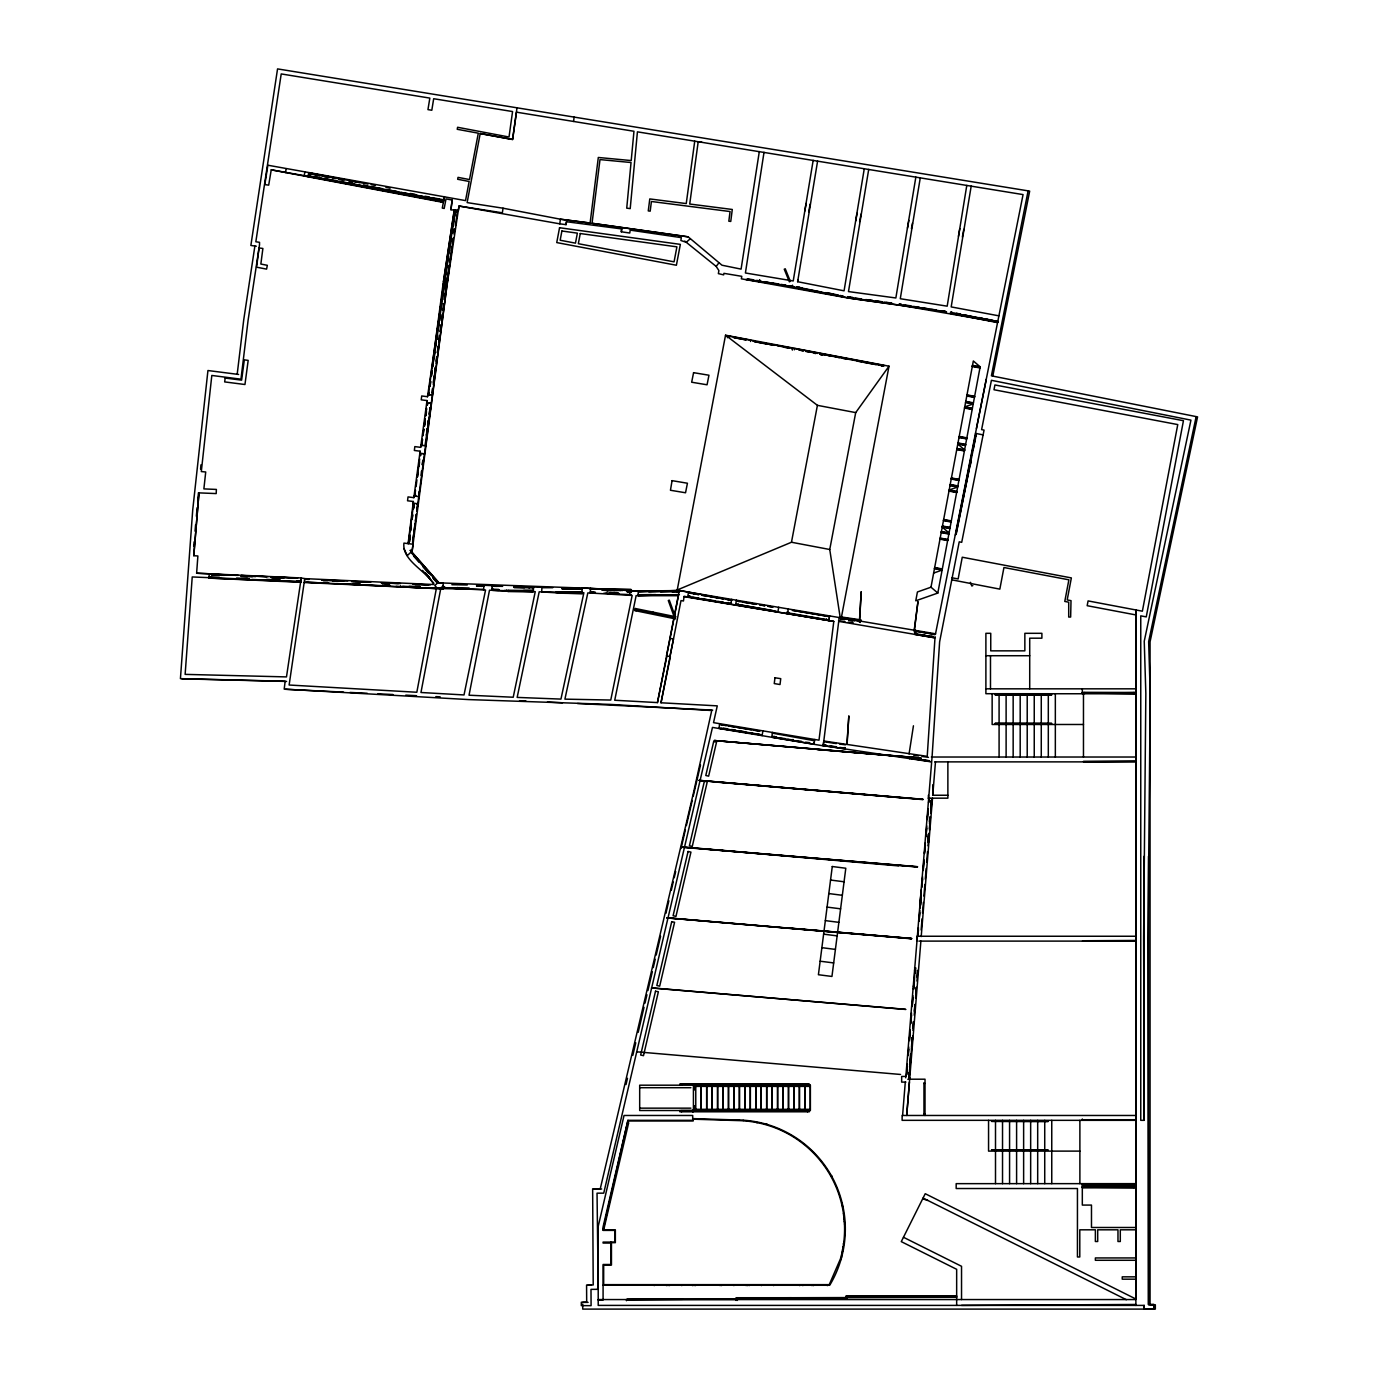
<?xml version="1.0" encoding="UTF-8"?>
<svg xmlns="http://www.w3.org/2000/svg" width="1378" height="1378" viewBox="0 0 1378 1378"><rect width="100%" height="100%" fill="white"/><g stroke="black" fill="none" stroke-linecap="round" stroke-linejoin="round"><path stroke-width="1.5" d="M694.908 1110.513L694.908 1105.656L694.099 1110.513M694.908 1085.192L694.908 1090.067L694.099 1085.192M750.321 1110.513L750.321 1085.192L750.287 1110.806M810.316 1110.513L810.316 1085.192L639.685 1085.192L639.685 1110.513L810.316 1110.513L810.316 1085.192M1082.488 1187.647L1082.488 1186.406L1135.713 1186.32L1135.713 1183.736L1135.713 1187.647L1082.488 1187.13M1082.488 693.702L1082.488 692.462M1135.713 692.462L1135.713 693.702L1082.488 692.962M1148.511 856.255L1148.511 1304.587L1153.903 1304.535L1153.903 1308.928L1144.171 1308.807L1144.171 1305.397L598.207 1305.397L598.224 1226.299L624.045 1115.474L692.703 1115.474L692.703 1120.331L627.92 1120.331L603.082 1226.851L603.082 1230.399L614.777 1230.399L614.777 1242.095L603.082 1242.095L603.082 1243.059L610.885 1243.059M1135.885 614.933L1087.173 605.7L1088.086 600.911L1142.379 611.195L1177.759 424.579L994.003 389.75L994.916 384.962L1183.444 420.703L1146.255 616.896L1140.76 615.845L1140.76 1120.331L1144.222 1120.331L1143.619 938.16L1145.841 693.496L1144.24 641.235L1190.936 420.135L991.419 380.311L981.601 429.609L984.064 430.108L961.706 542.329L959.226 541.83L939.624 641.821L932.062 757.022L905.742 1077.837M1153.903 1308.928L1153.903 1304.535L1148.511 1304.587L1147.995 938.16L1150.217 693.461L1148.649 641.631L1196.138 416.707M443.303 585.874L443.251 588.63L483.747 589.353M443.44 588.544L443.492 585.96M459.081 588.819L459.098 587.579M481.266 586.494L481.284 585.478M482.817 585.753L476.581 585.495M483.609 586.597L483.626 585.357M483.799 586.597L483.816 585.271L477.305 585.237M492.342 588.923L492.325 590.163L498.767 590.284M508.069 591.438L508.103 590.197M532.563 591.868L532.58 590.542L523.537 590.473M533.148 590.387L508.654 590.456M533.183 588.234L533.2 586.994L513.873 586.649M533.475 588.234L533.51 586.907L514.838 586.563M557.797 591.834L557.763 593.074L582.257 593.505L582.291 591.662M581.826 592.764L557.78 592.557M606.441 590.49L606.286 589.061L631.124 589.508L630.9 592.178M607.267 589.439L630.125 590.507M608.835 589.371L608.783 590.37L616.483 590.507M628.557 590.714L628.575 589.75L628.575 590.714L630.935 590.852M542.949 587.717L552.75 587.7M579.621 589.371L579.673 588.354M581.154 588.664L562.052 588.027M581.947 588.234L581.912 589.474L582.136 588.182M458.805 588.63L443.027 587.7L443.216 583.015L438.927 582.842L410.282 550.373L412.211 550.614L447.368 282.662L443.509 282.146L443.251 284.075L447.109 284.591L458.977 206.028L559.795 223.839L566.082 224.648L566.461 221.72L621.719 228.92L621.306 231.797L629.763 233.02L630.177 230.126L681.3 237.636L680.887 240.513L686.261 242.287L690.361 238.67L721.986 265.213L741.088 269.123L759.312 151.546M483.609 589.939L440.943 587.596L420.962 692.497L464.024 694.943L485.556 590.025L483.609 589.939L483.816 585.271L492.222 585.633L492.015 590.301L507.81 591.231M533.303 591.575L535.25 591.662L513.219 697.234L469.037 695.218L489.5 590.197L533.303 591.575L533.51 586.907L541.916 587.269L541.709 591.937L557.504 592.867M581.929 592.661L583.876 592.747L560.949 699.094L517.163 697.406L539.194 591.834L581.929 592.661L582.136 587.993L638.272 591.041L638.083 595.709L636.136 595.623L614.726 700.248L657.461 702.591L666.918 655.98M590.335 593.022L587.82 592.919L564.911 699.146L610.764 700.041L632.158 595.451L590.335 593.022L590.542 588.354L438.927 582.842L410.282 550.373M629.677 595.348L629.867 590.68L629.694 591.679M209.301 576.71L209.249 578.037L300.662 581.843M209.697 577.554L247.833 579.294M300.8 582.222L300.852 580.896L296.563 580.775M301.145 578.226L300.955 582.326L209.077 578.123M304.762 582.119L442.786 588.94L442.39 586.339M304.865 579.966L304.745 578.622L301.231 577.968L196.623 573.231L197.881 555.971L193.781 555.696L198.983 492.876L216.191 493.582L216.38 489.431L203.875 488.897L205.718 471.982L201.309 471.569L211.816 375.453L240.961 379.174L248.092 320.316L259.512 244.819L259.512 242.321L255.843 241.77L281.215 73.93L429.833 98.096L427.955 109.62L431.814 110.257L433.674 98.716L512.564 111.549L509.016 137.025L457.599 127.276L457.22 129.291L478.304 133.184L469.502 179.553L458.03 177.366L457.668 179.278L469.14 181.465L465.523 200.602L267.866 165.222L264.834 184.583L268.693 185.152L271.242 169.821L443.733 200.447M332.563 580.861L347.79 580.81M333.907 581.154L333.958 580.155M399.155 586.804L442.493 588.63M400.498 586.959L400.567 585.96M441.115 588.802L441.322 587.528L442.855 587.596L441.184 587.803M442.493 588.785L434.259 587.734M442.958 589.026L443.079 586.27M590.456 589.681L590.542 588.354L590.628 589.663M594.452 592.661L590.507 591.851M591.541 588.733L593.022 588.716M628.868 591.679L630.349 591.317M628.919 590.835L627.455 590.904M443.027 587.7L443.148 585.547M444.371 587.769L443.768 586.683M457.479 588.544L457.53 587.493M492.015 590.301L492.153 588.165M493.358 590.387L493.427 589.336M506.467 591.162L506.536 590.111M556.161 592.798L556.23 591.748M607.784 593.729L618.36 593.849M607.767 591.059L607.853 589.715L620.703 590.49M631.021 594.59L607.612 593.797M631.158 592.437L631.227 591.196M631.313 592.454L631.4 591.11L627.111 590.869M859.372 622.098L861.216 591.627L859.545 622.115M846.902 744.309L848.848 715.871L847.091 744.309M831.451 1175.486L831.847 1176.812M842.182 1203.58L842.32 1202.96M842.492 1206.594L842.664 1206.008M842.681 1208.11L842.836 1207.524M843.405 1213.829L843.525 1213.605M843.56 1215.396L843.698 1215.138M843.887 1218.496L844.059 1218.186M844.903 1227.798L845.214 1228.194M902.59 1115.474L905.294 1082.109M914.923 968.923L914.079 987.526M921.21 889.947L919.849 908.498M907.361 1064.126L906.603 1074.806L907.413 1066.279M908.739 1047.022L908.171 1055.582L908.791 1049.192M910.135 1029.934L909.377 1040.631L910.186 1032.088M911.513 1012.847L910.755 1023.544L911.564 1015M912.15 1006.457L912.908 995.76M914.32 977.553L913.528 989.37L914.337 980.826M914.923 972.265L915.147 967.993M917.748 936.127L918.437 927.652M918.954 921.279L919.815 910.686M920.211 905.174L921.004 891.325M922.588 876.787L921.727 887.38L922.64 878.923M923.105 870.431L923.966 859.838M925.344 842.888L924.483 853.482L925.396 845.024M925.878 836.532L926.739 825.939M928.117 808.972L927.256 819.565L928.169 811.108M928.979 798.379L928.634 802.616L929.203 798.396M912.253 1006.457L912.942 997.913M915.095 973.092L915.371 968.011M917.851 936.127L918.489 929.788M919.074 921.296L919.867 912.822M920.383 905.157L921.21 895.304M923.208 870.431L924.018 861.973M925.982 836.532L926.791 828.075M914.182 987.44L913.287 986.062M915.25 973.092L915.595 968.975M920.625 905.174L921.279 897.302M908.774 1076.907L909.101 1072.79M910.1 1060.44L910.514 1054.136M911.616 1041.906L911.943 1037.789M928.049 838.616L928.393 834.345M929.444 821.564L929.788 817.292L929.513 823.717M930.839 804.511L931.183 800.256L930.873 807.129M908.808 1079.284L909.428 1072.566M910.117 1064.092L910.875 1054.084M911.495 1047.073L912.098 1037.806M912.942 1028.212L913.476 1021.615L912.994 1030.365M914.32 1011.194L914.871 1004.528M915.698 994.158L916.249 987.423M917.093 977.14L917.645 970.336L916.99 981.033M928.014 842.13L928.531 833.879M909.032 1079.301L909.635 1072.584M910.152 1066.245L911.065 1054.101M911.53 1049.209L912.408 1038.289M914.217 1015.224L914.975 1004.528M915.612 998.137L916.37 987.44M921.141 929.995L922.054 918.764M922.519 913.046L923.398 902.452M923.915 896.096L924.862 884.435M925.293 879.147L926.154 868.553M926.671 862.197L927.532 851.587M928.014 845.816L928.893 833.414M929.409 828.66L930.236 816.844M930.805 811.487L931.528 800.256M912.598 1037.841L908.757 1078.974M912.891 1037.152L912.994 1035.894M929.082 833.432L928.686 842.182M929.495 830.142L930.426 816.861M930.873 813.347L931.786 800.291M920.883 941.105L906.707 1115.474L909.411 1082.109M921.21 936.575L932.51 798.172M947.875 795.244L932.751 795.244L935.473 761.879M193.781 555.696L198.983 492.876M636.705 1051.81L900.557 1074.461M651.467 987.974L905.398 1009.299M651.742 987.871L905.863 1009.471M666.814 917.903L911.616 938.573L667.262 917.8M667.004 917.92L911.581 938.797M682.454 846.97L917.472 866.814M699.094 780.499L922.967 799.274M701.419 848.71L898.628 865.918M714.596 740.554L920.883 757.969L817.051 749.511M716.801 782.136L905.191 798.103M789.473 928.083L911.616 938.435M841.321 1257.614L841.614 1257.098M841.545 1256.099L841.837 1255.582M842.509 1251.035L842.389 1251.93M917.472 866.676L682.61 847.332M193.695 546.17L194.074 541.881M195.039 531.185L195.607 524.76M196.365 516.216L197.14 507.655M197.709 501.23L198.466 492.669M200.568 469.14L200.947 464.851M916.732 941.105L917.162 936.248L918.471 936.179M408.112 543.621L413.348 501.506L407.543 500.782L408.026 496.907L413.831 497.647L420.135 451.209L414.347 450.468L414.83 446.61L420.634 447.333L420.945 445.197L425.578 445.817L416.759 511.376M503.022 208.199L560.381 219.205L590.111 223.047L598.31 157.471L631.21 160.571L633.966 131.272L516.44 112.169L512.599 139.488L480.216 133.545L467.125 202.6L503.022 208.199L502.367 212.815L458.977 206.028L458.409 210.662L450.933 209.732L452.156 200.051L446.007 198.88L444.198 208.457L442.286 208.095L444.457 196.606M412.211 550.614L413.004 544.224L403.926 543.104C401.859 560.76 426.181 570.526 433.846 584.53L304.745 578.622L289.122 685.021L416.828 692.256L436.568 587.424L434.811 585.581L438.342 582.222M690.361 238.67L688.07 236.827L592.04 223.288L599.998 159.59L631.038 162.518L626.732 208.164L630.211 208.612L637.428 131.84L1023.062 194.591L935.386 634.535M833.793 621.426L818.997 740.193L713.528 722.658L717.266 705.863L661.009 702.78L680.99 600.601L683.471 600.98L684.091 596.295L833.793 621.426L684.039 596.64M598.224 1289.326L597.036 1193.176L603.736 1193.159L712.478 727.412L823.2 745.825L839.219 617.396M413.348 501.506L413.124 503.159L417.775 503.745L416.828 510.222M413.831 497.647L414.037 495.994L418.671 496.597M450.933 209.732L452.156 200.051M559.795 223.839L560.381 219.205L590.111 223.047M573.558 121.453L574.126 117.113M823.183 745.825L823.803 741.002L927.222 756.35L935.059 636.653M237.188 374.282L243.717 319.92L254.878 246.059M914.286 629.729L917.972 601.531L914.2 631.779M915.336 630.383L914.803 634.431L933.905 637.652M914.958 634.362L915.13 633.139L916.473 633.277M915.474 630.504L915.164 631.71M915.664 634.069L933.061 637.153M916.094 634.138L917.025 633.553L915.853 633.329M931.752 637.032L931.89 636.05M934.112 634.896L934.284 633.673M408.353 543.621L413.71 503.211M415.519 490.31L414.778 495.908L416.104 496.08M416.104 486.623L416.914 479.871M417.327 476.771L419.687 458.96M422.46 439.272L421.651 445.37L422.977 445.473M422.943 435.603L423.804 429.092M424.2 426.112L425.182 418.74M426.577 408.232L425.613 415.45L426.543 409.059M409.128 541.657L409.886 534.836M410.42 530.702L411.247 524.518M412.625 514.183L412.074 519.454L412.728 515.32M413.589 508L414.141 503.866M415.14 495.253L415.312 493.841M417.568 476.822L418.154 472.568M419.05 466.436L419.567 461.94M420.411 455.55L420.583 454.12M421.754 445.215L422.495 439.703M423.029 435.603L423.873 429.299M424.286 426.147L425.182 419.412M427.283 404.839L427.49 403.392M409.404 541.812L410.041 535.611M410.661 530.875L411.367 525.5M413.658 508.671L414.21 504.606M415.364 495.391L415.346 493.806M420.634 455.584L420.686 454.034M422.236 444.784L422.219 443.13M424.562 426.112L425.113 421.875M425.923 415.76L426.491 411.557M427.524 404.874L427.576 403.306M429.213 392.368L428.868 393.798M430.057 385.978L430.539 381.206M431.469 375.367L431.917 370.716M432.589 366.875L443.475 284.712M409.49 541.709L410.024 537.558M430.125 386.15L430.728 381.74M431.469 376.039L432.124 371.13M432.692 366.892L443.733 284.316M434.225 358.452L434.862 352.475M435.414 348.272L436.24 341.968M436.757 339.332L444.371 284.919M437.084 339.264L437.653 334.992M438.307 328.86L438.962 324.502M439.72 320.075L440.357 313.891M440.805 309.981L441.77 303.281M442.2 299.491L444.353 284.402L443.113 284.247M422.236 464.524L422.805 460.304M418.826 491.98L418.774 496.252M421.031 475.324L421.479 471.121M422.409 464.886L423.012 460.338M425.027 445.645L432.434 395.262L427.8 394.642L427.507 396.709L421.72 395.968L421.22 399.844L427.025 400.567L420.634 447.333M426.405 435.155L427.163 428.644M429.195 414.192L430.022 407.888M431.934 392.868L432.485 388.613M433.329 382.309L434.173 375.884M434.725 371.733L435.31 367.409M436.137 361.174L436.705 356.799M437.377 352.561L438.118 346.188M439.53 335.577L438.755 342.157L439.737 335.612M440.168 331.598L440.926 324.967M442.338 314.356L441.563 321.022L442.562 314.391M442.958 310.463L443.733 303.746M445.146 293.135L444.371 299.887L446.489 284.678M445.662 289.311L446.265 284.66M412.625 541.864L413.624 534.406M414.02 531.322L415.002 523.933M415.415 520.781L416.294 514.252M426.525 435.172L427.387 428.661M429.299 414.21L430.177 407.526M432.709 388.648L432.382 395.09L447.006 284.746L445.766 284.591M433.278 384.445L435.517 367.426M436.068 363.31L436.929 356.833M437.463 352.751L438.342 346.222M440.271 331.598L441.149 325.001M443.079 310.463L443.957 303.78M412.59 542.811L416.363 514.373M449.572 264.559L447.127 282.146M449.831 262.595L450.882 254.741M451.398 250.813L451.915 246.886M425.699 445.904L431.366 403.203L426.732 402.565L427.025 400.567M447.419 282.232L449.762 264.576M450.02 262.612L452.225 246.903M452.673 242.597L453.207 238.687M453.982 232.796L454.499 228.869M456.807 212.35L456.773 211.11M684.745 241.081L716.181 266.436L718.885 270.553L718.369 273.619L723.657 274.877L723.915 273.344L741.777 276.323L741.364 278.821L847.436 297.924L847.78 296.614M848.59 297.717L891.687 303.384M848.676 297.062L852.81 297.459M850.019 298.01L850.157 297.011M694.736 141.159L686.244 203.582L649.779 198.932L648.263 210.92L650.192 211.161L651.415 201.498L730.064 211.54L728.824 221.203L730.753 221.445L732.286 209.473L689.723 204.03L698.198 141.727L701.884 142.261M517.008 107.828L512.599 139.488L480.216 133.545M621.306 231.797L621.719 228.92M427.507 396.709L454.671 210.197M420.135 451.209L419.859 453.121L424.476 453.896M566.031 224.631L566.461 221.72M301.231 577.968L286.486 676.908L185.134 674.376L192.231 576.951L208.991 577.658L209.284 573.765L196.623 573.231M823.562 744.378L823.2 745.67L931.339 761.879M824.165 745.464L825.629 745.515M825.146 741.915L836.343 743.586M825.594 745.774L825.732 744.775M860.268 622.477L860.647 619.911M842.44 748.271L844.025 747.737M844.903 747.548L844.731 748.771L823.389 745.619M844.886 748.891L845.076 747.565M909.067 753.973L913.442 725.793M909.652 758.658L909.859 757.349M909.842 758.606L910.031 757.28M458.288 210.645L454.24 210.042L443.354 282.059L444.698 282.077M443.475 281.904L454.309 210.231M443.974 281.973L454.809 210.3M444.198 282.008L454.912 210.317M444.629 280.44L455.308 210.817M444.784 282.094L448.522 256.239M449.297 252.329L449.796 247.764M450.572 243.837L451.398 237.171M452.173 233.192L452.69 228.696M453.465 224.7L453.965 220.222M454.757 216.191L455.532 210.403M445.301 282.18L445.938 277.96M456.721 212.143L456.962 210.455M447.144 280.32L449.159 265.506M450.003 261.441L453.31 238.101M454.12 234.208L454.585 229.678M455.395 225.82L457.444 210.696M796.467 287.933L796.846 286.745L796.587 288.054L852.655 298.63L899.214 305.055L899.438 303.728M899.421 304.986L899.61 303.763L901.126 304.004M943.896 311.807L944.051 310.825M946.531 311.859L847.436 297.924M813.175 160.33L793.228 280.974L745.412 272.982L764.015 152.303M817.602 161.071L797.638 281.715L844.077 290.827L864.282 168.667M868.708 169.391L848.486 291.585L895.855 297.975L915.853 177.09M920.28 177.814L900.282 298.716L947.186 306.174L966.788 185.41M971.197 186.116L951.182 306.915L998.895 315.838M1028.074 191.077L991.402 375.832L1197.568 416.879L1150.062 641.803L1150.062 1304.777L1155.332 1304.777L1155.332 1309.1L582.722 1309.1L582.722 1304.07M762.103 735.628L762.895 730.822M813.967 744.292L814.76 739.504M687.691 596.915L688.5 592.109M688.552 597.053L688.776 595.744M745.774 279.476L794.021 286.951M746.755 279.372L795.485 287.192M747.255 279.286L794.038 286.848M748.34 278.718L748.185 279.7L748.357 278.718M759.192 281.715L759.416 280.406M759.347 281.835L759.709 279.717M728.394 603.478L728.566 602.496M729.858 603.616L691.773 597.242M730.874 602.806L730.667 604.029L687.88 596.846M730.822 604.15L731.632 599.344M735.628 604.942L736.438 600.153M736.817 604.27L776.916 611.522M790.834 287.089L791.006 286.056M738.177 605.114L738.315 604.132M792.161 287.313L792.522 285.194M777.898 612.039L778.691 607.233M762.034 735.008L719.023 728.376L719.643 723.657M786.528 613.486L786.752 612.176M787.493 613.658L788.302 608.852M787.871 613.727L787.889 612.366L789.232 612.676M772.507 732.407L771.714 737.213L813.933 744.206L814.157 742.88M771.904 737.127L785.047 738.591M772.679 737.041L792.85 740.244M774.109 737.368L774.264 736.369M792.815 740.486L792.97 739.504M826.387 619.928L826.542 618.946M827.833 620.066L787.648 613.331M786.717 613.434L828.643 620.462L828.85 619.239M828.798 620.582L829.608 615.777M813.778 744.086L813.985 742.863M814.346 740.727L772.386 733.148M797.638 281.715L797.931 280.044M804.786 211.092L806.147 203.427M855.721 220.98L857.082 213.297M907.499 228.111L908.86 220.428M958.451 236.293L959.811 228.61M951.32 312.22L951.078 313.529L998.189 321.522M951.492 312.169L951.251 313.478L998.085 322.039M995.622 321.057L952.232 313.392M808.697 211.833L810.126 204.168M859.614 221.703L861.061 214.055M911.409 228.834L912.477 223.098M962.361 237.016L963.79 229.368M930.994 587.2L973.333 360.967L980.154 366.824L937.815 593.057L915.767 600.808L917.421 591.972L930.994 587.2L937.815 593.057M271.242 169.821L285.47 172.526L286.193 168.702M443.354 202.445L307.966 176.797L308.724 172.767L367.96 184.084M308.62 176.556L442.683 201.808M308.741 175.902L443.44 201.119L339.126 181.241M310.033 176.918L310.222 175.919M441.184 201.774L441.356 200.809M442.648 201.963L442.958 200.93M443.199 202.342L443.94 198.484M723.347 598.707L677.235 589.973L725.534 335.198L889.017 366.186L841.114 618.86M727.429 337.731L727.791 335.819M729.462 337.489L729.703 336.18M750.545 341.486L750.786 340.177M752.75 341.158L792.522 348.186L792.298 349.409M792.35 350.046L792.712 348.134M794.383 349.805L794.624 348.496L817.585 352.94L813.33 352.751M815.276 353.681L815.483 352.699M821.908 354.938L822.115 353.957M677.235 589.973L791.472 542.243L817.412 405.339L725.534 335.198M840.391 618.86L829.745 549.495L855.704 412.608L889.017 366.186M881.989 366.324L882.178 365.342M883.091 365.773L878.854 365.136M883.574 365.859L819.738 353.87M657.461 702.591L678.441 595.709L638.083 595.709M796.76 288.002L797.001 286.779M797.759 287.916L841.924 296.425L825.215 292.636M799.171 288.295L799.361 287.296M840.425 296.391L840.614 295.409M842.699 295.65L842.94 297.062M285.47 172.526L304.125 176.022L304.865 172.198M977.57 317.526L952.973 313.598M997.586 321.263L997.483 322.607L950.252 313.288L950.682 312.014L952.181 312.306M976.416 428.575L986.269 379.277M955.454 535.232L975.658 434.242M956.005 534.13L976.21 434.862M956.194 534.164L971.008 460.149M972.885 450.417L973.746 446.214M974.212 443.785L975.056 439.582M975.813 435.775L976.313 434.38M970.164 466.005L971.008 461.785M992.815 376.022L1029.676 191.111L277.546 68.9L250.865 245.456L256.308 246.231M661.009 702.78L670.363 656.669L666.47 655.876L679.302 590.559L935.524 633.794M669.897 656.583L673.463 639.013L670.035 638.324M635.792 608.594L635.568 609.662L675.082 617.74M636.016 610.816L636.223 609.799M652.914 613.21L653.138 612.142M674.221 618.636L674.445 617.62M843.749 1216.877L843.767 1216.826M844.094 1219.926L844.232 1219.702M844.456 1222.975L844.576 1222.751M842.01 1252.912L842.147 1253.446M626.008 1084.572L627.472 1078.302M632.829 1055.324L635.758 1042.784M638.186 1032.346L644.026 1007.284M645.007 1003.098L646.954 994.744M647.918 990.575L652.311 971.783M653.275 967.597L655.222 959.243M656.204 955.057L660.579 936.265M665.936 913.287L668.864 900.764M671.293 890.309L673.239 881.954M674.204 877.786L675.668 871.516M681.025 848.538L685.4 829.745M686.382 825.56L692.221 800.497M693.203 796.329L700.506 764.997M603.082 1229.986L627.92 1120.331M927.807 1200.427L922.692 1198.808M841.889 1254.256L842.061 1254.066M716.181 266.436L718.885 262.853M841.39 1258.614L840.959 1259.664M411.488 551.631L407.251 555.661L403.926 548.513M438.17 582.153L437.239 582.98L432.795 577.916M739.039 1119.952L738.04 1119.901L739.073 1119.918M654.309 1285.571L654.154 1285.588M666.556 1285.571L666.401 1285.588M668.089 1285.571L667.934 1285.588M669.622 1285.571L669.364 1285.553M681.886 1285.571L681.731 1285.588M692.6 1285.571L692.445 1285.588M694.133 1285.571L693.978 1285.588M695.666 1285.571L695.511 1285.588M720.177 1285.571L720.022 1285.588M721.71 1285.571L721.555 1285.588M733.974 1285.571L733.819 1285.588M746.221 1285.571L746.066 1285.588M747.754 1285.571L747.599 1285.588M749.287 1285.571L749.029 1285.553M761.552 1285.571L761.397 1285.588M773.799 1285.571L773.644 1285.588M799.843 1285.571L799.688 1285.588M812.107 1285.571L811.952 1285.588M813.64 1285.571L813.485 1285.588M827.42 1285.571L827.265 1285.588M743.793 1120.503L742.914 1120.383M757.435 1122.536L756.815 1122.674M760.467 1123.001L759.778 1123.104M767.408 1124.362L766.254 1124.069M802.961 1285.553L802.358 1285.347M972.834 585.598L971.8 585.994L970.422 582.343M933.629 573.059L942.121 570.079L934.456 568.632M639.358 591.799L678.338 590.904M648.797 591.851L679.147 591.162M660.596 591.851L678.355 591.558M672.206 591.868L678.355 591.748M638.531 594.745L651.381 594.59M638.548 594.969L655.67 594.607M677.976 594.676L638.548 595.468L638.531 594.228M638.376 595.572L679.406 594.641M598.224 1282.608L597.587 1289.326M588.096 1285.192L591.369 1285.174M597.621 1289.326L590.99 1289.377L591.093 1305.655L581.309 1305.638L581.327 1302.21L586.683 1302.227L586.58 1285.019L593.212 1284.968L592.643 1188.818L600.257 1188.783L693.754 791.627L711.737 710.514L610.592 704.416L468.813 699.593L284.195 689.121L285.16 681.249L180.432 678.648L192.713 510.032L207.94 370.527L238.601 374.454M626.818 1299.592L682.558 1299.299M961.534 1305.397L1135.885 1304.466L1135.885 1305.397L1135.885 609.972L1135.885 1299.023L925.241 1193.71L901.281 1241.63L956.659 1269.31L956.659 1305.397M846.126 1296.164L956.659 1296.009L956.659 1297.266L736.076 1297.887L736.093 1299.144M956.263 1296.302L846.419 1296.319M736.472 1297.731L791.454 1297.731L737.058 1298.024M846.609 1297.869L736.765 1297.887M736.954 1299.437L627.111 1299.454M985.89 655.721L1029.71 655.721M985.89 688.828L1135.885 688.828M1082.316 692.462L1135.885 692.462M1135.128 692.772L1083.229 692.617M1082.488 693.186L1135.713 693.186M1135.885 693.789L985.89 693.702L985.89 633.312L990.748 633.312L990.748 650.847L1024.853 650.847L1024.853 633.312L1041.889 633.312L1041.889 638.186L1029.71 638.186L1029.71 688.828M1083.47 724.484L992.143 724.484L992.143 693.702M931.339 757.022L1135.885 757.022M1135.128 761.379L1083.229 761.534L1135.128 761.224M934.646 761.879L1135.885 761.879M928.393 795.244L928.393 798.172L947.875 798.172L947.875 761.879M1135.885 936.248L917.162 936.248L918.454 936.351M1083.229 940.761L1135.128 940.451M918.885 941.105L1135.885 941.105M905.759 1076.442L901.66 1076.442L901.66 1082.109L905.914 1082.109M908.033 1079.198L925.017 1079.198L925.017 1115.474M923.966 1083.452L925.017 1083.452M701.23 1086.381L696.114 1086.381L696.114 1085.192M706.69 1086.381L701.574 1086.381L701.574 1085.192M712.133 1086.381L707.035 1086.381L707.035 1085.192M717.593 1086.381L712.478 1086.381L712.478 1085.192M723.054 1086.381L717.938 1086.381L717.938 1085.192M728.497 1086.381L723.398 1086.381L723.398 1085.192M733.957 1086.381L728.841 1086.381L728.841 1085.192M739.418 1086.381L734.302 1086.381L734.302 1085.192M744.861 1086.381L739.762 1086.381L739.762 1085.192M750.321 1086.381L745.205 1086.381L745.205 1085.192M755.781 1086.381L750.665 1086.381L750.665 1085.192M761.224 1086.381L756.126 1086.381L756.126 1085.192M766.685 1086.381L761.569 1086.381L761.569 1085.192M772.145 1086.381L767.029 1086.381L767.029 1085.192M777.588 1086.381L772.49 1086.381L772.49 1085.192M783.048 1086.381L777.933 1086.381L777.933 1085.192M788.509 1086.381L783.393 1086.381L783.393 1085.192M793.952 1086.381L788.853 1086.381L788.853 1085.192M799.412 1086.381L794.296 1086.381L794.296 1085.192M804.873 1086.381L799.757 1086.381L799.757 1085.192M810.316 1086.381L805.217 1086.381L805.217 1085.192M639.685 1087.707L690.912 1087.707M639.685 1108.153L690.912 1108.153M701.23 1109.324L696.114 1109.324L696.114 1110.513M706.69 1109.324L701.574 1109.324L701.574 1110.513M712.133 1109.324L707.035 1109.324L707.035 1110.513M717.593 1109.324L712.478 1109.324L712.478 1110.513M723.054 1109.324L717.938 1109.324L717.938 1110.513M728.497 1109.324L723.398 1109.324L723.398 1110.513M733.957 1109.324L728.841 1109.324L728.841 1110.513M739.418 1109.324L734.302 1109.324L734.302 1110.513M744.861 1109.324L739.762 1109.324L739.762 1110.513M750.321 1109.324L745.205 1109.324L745.205 1110.513M755.781 1109.324L750.665 1109.324L750.665 1110.513M761.224 1109.324L756.126 1109.324L756.126 1110.513M766.685 1109.324L761.569 1109.324L761.569 1110.513M772.145 1109.324L767.029 1109.324L767.029 1110.513M777.588 1109.324L772.49 1109.324L772.49 1110.513M783.048 1109.324L777.933 1109.324L777.933 1110.513M788.509 1109.324L783.393 1109.324L783.393 1110.513M793.952 1109.324L788.853 1109.324L788.853 1110.513M799.412 1109.324L794.296 1109.324L794.296 1110.513M804.873 1109.324L799.757 1109.324L799.757 1110.513M810.316 1109.324L805.217 1109.324L805.217 1110.513M923.966 1114.13L925.017 1114.13M1135.885 1115.474L902.125 1115.474L902.125 1120.331L1135.885 1120.331M1082.488 1119.728L1135.713 1119.728L1082.488 1120.245M1079.887 1151.112L988.56 1151.112L988.56 1120.331M1135.885 1183.65L956.177 1183.65L956.177 1188.525L1077.441 1188.525L1077.441 1256.977L1079.784 1256.977L1079.784 1229.813L1095.372 1229.813L1095.372 1241.509L1097.698 1241.509L1097.698 1229.813L1117.971 1229.813L1117.971 1241.509L1120.297 1241.509L1120.297 1229.813L1135.885 1229.813L1135.885 1227.488L1091.479 1227.488L1091.479 1205.078L1082.316 1205.078L1082.316 1183.65M1082.488 1184.253L1135.713 1184.253M1082.488 1184.357L1135.713 1184.357M1082.488 1184.977L1135.713 1185.063M1135.713 1185.58L1082.488 1185.7L1135.713 1185.803M1082.488 1186.406L1135.713 1186.406M1135.128 1186.716L1083.229 1186.561M1135.128 1187.233L1083.229 1187.388M1082.316 1187.733L1135.885 1187.733M594.056 1189.007L601.669 1189.007M1135.885 1257.942L1095.372 1257.942L1095.372 1260.284L1135.885 1260.284M603.082 1285.209L829.711 1285.278A109.086 109.086 0 0 0 737.953 1119.987L692.703 1118.609M598.207 1299.557L1135.575 1299.557M598.224 1300.04L603.082 1300.04L603.082 1264.487L610.885 1264.487L610.885 1242.095M582.722 1302.382L588.096 1302.382M451.863 584.703L467.245 584.978M476.581 585.65L483.626 585.874M492.101 586.167L502.625 586.356M476.564 586.15L483.626 586.081M492.394 586.253L497.32 586.339M513.873 587.149L533.2 587.493M513.856 587.372L533.2 587.717M514.183 587.545L524.536 587.734M606.458 589.164L630.952 589.595M606.458 589.663L630.935 590.111M606.458 589.887L630.935 590.335M443.458 587.304L445.077 587.235M606.268 590.404L614.743 590.473M443.458 587.803L469.295 588.268M443.44 588.027L469.295 588.492M626.835 591.369L630.917 591.558M626.835 591.593L630.917 591.662M492.325 589.663L498.784 589.543M492.015 590.249L498.491 590.37M504.451 590.473L533.441 590.99M508.086 590.921L532.132 591.248M558.331 591.834L582.463 592.264M614.554 593.212L618.636 593.298M507.896 591.524L532.735 591.972M609.644 593.212L618.636 593.384M557.59 593.16L582.429 593.608M562.052 588.182L581.947 588.785M562.035 588.682L581.929 588.992M562.035 588.837L572.645 589.095M563.998 591.834L582.033 592.264M181.862 678.82L286.572 681.438M304.176 582.515L436.344 588.544M210.627 574.092L238.222 575.367M241.305 575.504L267.935 576.71M271.225 576.865L297.665 578.071M210.61 574.195L236.086 575.349M241.116 575.573L266.471 576.745M271.173 576.951L296.718 578.123M211.523 574.747L224.304 575.332M241.202 575.952L255.671 576.607M283.92 578.054L271.139 577.468L281.784 578.054M211.523 574.85L222.168 575.332M241.339 576.211L252.277 576.71M304.882 579.242L309.137 579.432M321.884 580.017L343.828 580.861M351.614 581.361L370.734 582.239M381.344 582.722L400.464 583.6M413.211 584.186L430.194 584.961M241.184 576.452L247.385 576.745M321.866 580.224L337.903 580.844M351.614 581.585L366.479 582.153M381.344 582.842L398.328 583.617M413.211 584.289L428.076 584.978M272.121 579.449L280.044 579.656M209.129 576.796L219.412 577.261M236.551 578.037L249.418 578.622M266.557 579.415L279.458 579.931M355.386 583.617L359.899 583.807M385.254 584.978L389.888 585.185L382.498 584.944M415.123 586.339L419.894 586.563M323.382 582.239L327.757 582.429M353.25 583.6L359.882 583.91M409.111 586.356L419.894 586.649M251.847 579.466L300.817 581.602M402.703 586.305L419.825 586.925M306.881 582.222L328.842 583.221M336.611 583.583L358.935 584.599M366.359 584.927L389.044 585.977M396.089 586.287L420.376 587.459M425.354 587.683L442.803 588.423M285.608 689.31L343.553 692.118M349.995 692.445L367.168 693.272M377.899 693.789L392.919 694.529M405.787 695.149L416.518 695.683M435.844 696.613L440.133 696.82M519.54 700.696L525.965 701.006M547.428 702.057L562.448 702.78M577.485 703.521L712.684 710.101M590.542 588.32L638.376 591.041L679.302 590.559L679.337 591.885M591.524 588.888L597.776 589.112M601.91 589.474L622.684 590.507M602.978 589.836L617.999 590.525M601.876 590.129L611.212 590.507M627.421 591.42L628.885 591.524M603.099 590.284L607.147 590.507M627.421 591.662L629.625 591.851M590.473 592.316L594.59 592.592M605.907 593.195L618.843 593.918M603.874 593.195L618.119 594.004M626.973 591.455L631.193 591.817M590.335 591.937L595.417 592.247M609.886 593.229L618.377 593.625M492.773 589.284L498.957 589.663M928.393 798.172L929.719 798.275L928.479 798.344M927.894 840.769L928.893 840.838M914.561 967.769L915.888 968.045M914.561 970.267L915.578 970.353M908.291 1079.25L909.532 1079.353M920.883 758.107L714.217 740.52L920.848 758.313M922.967 799.395L698.939 780.344L922.933 799.619M682.868 847.143L917.438 867.02M830.555 880.042L844.077 881.782M828.815 893.564L842.337 895.304M827.076 907.103L840.614 908.825M825.353 920.625L838.875 922.347M823.613 934.146L837.135 935.886M821.891 947.668L835.412 949.408M820.151 961.207L833.673 962.929M592.04 223.288L688.07 236.827M447.109 284.591L443.061 284.057L428.386 394.728L429.729 394.728M443.044 286.124L444.043 286.262M430.022 403.186L431.245 403.358M423.132 453.913L424.372 454.068M416.432 503.745L417.655 503.9M847.711 297.131L853.258 297.837M855.6 298.216L861.474 298.94M865.866 299.594L872.636 300.456M876.15 300.99L882.023 301.73M886.416 302.368L891.669 303.022M847.677 297.355L861.457 299.147M864.85 299.663L872.619 300.645M875.392 301.076L882.006 301.92M884.607 302.333L891.635 303.212M840.494 616.844L860.837 619.859M841.166 617.551L860.578 620.427M841.717 617.844L860.544 620.651M840.632 618.291L860.458 621.237M840.959 618.98L844.852 619.445M848.727 620.117L854.567 620.875M848.71 620.238L852.586 620.806M838.547 620.686L844.921 621.53M848.331 622.133L853.171 622.77M839.478 744.051L845.489 744.843M913.717 755.127L918.661 755.954M922.054 756.47L928.479 757.332M824.251 744.809L825.698 745.016M830.469 746.084L836.584 746.79M839.736 747.462L844.835 748.047M913.821 758.451L919.092 759.192M923.536 759.898L928.979 760.673M829.849 746.049L836.17 747.083M839.994 747.651L844.8 748.271M913.063 758.503L919.057 759.381M921.555 759.829L928.961 760.863M910.617 758.451L930.271 761.448M454.275 211.592L455.274 211.747M444.026 279.372L445.008 279.545M905.053 305.089L910.737 305.83M913.683 306.45L919.402 307.346M923.501 307.983L927.601 308.638M931.7 309.275L935.8 309.912M941.226 310.773L945.48 311.273M903.262 305.072L927.566 308.827M929.892 309.24L935.765 310.119M938.349 310.584L945.429 311.635M901.849 305.193L945.411 311.79M899.214 305.055L997.638 322.142M748.323 278.959L752.612 279.665M756.643 280.354L760.811 281.043M764.876 281.68L769.131 282.438M772.782 283.007L777.45 283.816M781.171 284.402L785.77 285.212M789.198 285.78L793.435 286.486M720.849 724.621L751.286 729.685M754.541 730.219L759.399 731.029M720.832 724.707L725.999 725.569M728.945 726.051L734.457 726.964M737.075 727.412L759.829 731.184M723.398 728.152L727.498 728.841M731.58 729.513L735.663 730.202M739.745 730.874L743.827 731.563M772.782 736.386L776.727 737.041M721.142 728.204L760.139 734.422M787.751 739.297L793.642 740.072M797.121 740.796L801.341 741.278M805.493 742.191L809.713 742.673M719.798 728.239L760.088 734.767M689.224 593.022L698.904 594.641L693.41 593.815M767.994 606.234L773.058 607.078L767.908 606.303M915.405 631.003L934.198 634.276L915.371 631.227M707.224 596.123L701.833 595.227L731.494 600.102L725.965 599.275M709.911 596.588L723.157 598.81M739.228 601.497L736.455 601.032L756.384 604.287L751.131 603.495M742.742 602.083L748.047 602.978M919.918 634.431L925.947 635.447M927.583 635.775L933.13 636.653M915.044 633.759L933.078 636.998M688.931 596.088L690.361 596.329L688.862 596.433M787.751 612.659L789.198 612.9M693.013 597.191L698.801 598.155M701.35 598.586L707.276 599.585M709.704 599.981L715.337 600.877M717.852 601.359L723.381 602.22M726.55 602.823L730.753 603.53M735.921 604.167L772.472 610.454M787.734 612.814L828.729 619.962M688.845 596.588L690.275 596.829M735.8 604.89L777.743 611.918M838.72 621.375L934.887 637.825M956.453 313.323L960.535 314.063L955.919 313.392M953.387 313.34L974.039 316.854M976.761 317.612L996.139 321.16M972.489 365.394L980.154 366.824M972.42 365.756L980.085 367.203M972.368 366.135L980.016 367.564M972.3 366.496L979.947 367.926M966.977 394.883L974.642 396.33M966.908 395.262L974.573 396.692M966.839 395.624L974.504 397.053M966.77 395.986L974.435 397.415M965.754 401.411L973.419 402.841M965.685 401.773L973.35 403.203M965.616 402.135L973.281 403.565M965.547 402.497L973.212 403.943L964.721 406.923L972.386 408.37M964.652 407.302L972.317 408.732M964.583 407.664L972.248 409.094M964.514 408.026L972.179 409.455M959.209 436.43L966.856 437.859M959.14 436.792L966.788 438.221M959.071 437.153L966.736 438.583M959.002 437.515L966.667 438.945M957.986 442.941L965.651 444.388M957.917 443.303L965.582 444.749M957.848 443.682L965.513 445.111M965.444 445.473L957.779 444.043L964.617 449.9M956.952 448.47L964.617 449.9M956.883 448.832L964.548 450.261M956.814 449.194L964.479 450.623M956.745 449.555L964.411 450.985M951.423 477.959L959.088 479.389M951.371 478.321L959.019 479.751M951.302 478.683L958.95 480.112M951.233 479.044L958.881 480.491M950.217 484.488L957.865 485.917M950.148 484.849L957.796 486.279M950.079 485.211L957.727 486.641M950.01 485.573L957.658 487.002L949.184 490L956.832 491.429M949.115 490.361L956.763 491.791M949.046 490.723L956.694 492.17M948.977 491.085L956.625 492.532M943.654 519.489L951.32 520.918M943.585 519.851L951.251 521.297M943.517 520.212L951.182 521.659M943.448 520.591L951.113 522.021M942.431 526.017L950.097 527.447M942.363 526.379L950.028 527.808M942.294 526.74L949.959 528.17M949.89 528.532L942.242 527.102L949.063 532.959L941.398 531.529M941.346 531.891L948.994 533.32M941.277 532.252L948.925 533.682M941.208 532.614L948.856 534.061M940.192 538.057L947.84 539.487M940.123 538.419L947.771 539.849M940.054 538.781L947.702 540.21M939.985 539.142L947.633 540.572M934.663 567.547L942.328 568.976M934.594 567.908L942.259 569.338M934.525 568.27L942.19 569.7M371.147 184.686L375.367 185.41M385.909 187.408L390.112 188.2M308.689 172.956L344.655 179.777M348.892 180.587L359.469 182.585M308.793 173.387L328.136 177.056M331.995 177.796L336.215 178.589M342.864 179.846L338.661 179.054L342.846 179.967M308.741 173.611L319.679 175.678M323.52 176.418L328.119 177.176M308.655 174.11L310.153 174.403M410.299 193.471L414.95 194.264M424.906 196.244L429.626 197.037M433.26 197.829L443.682 199.81M348.617 182.413L352.837 183.205L348.582 182.516M363.379 185.22L367.599 186.013M371.819 186.805L382.395 188.7M386.598 189.613L397.174 191.508M401.36 192.42L443.595 200.31M363.361 185.324L443.544 200.516M316.165 176.901L320.471 177.71M324.519 178.485L335.25 180.518M308.293 176.005L443.337 201.619M308.241 176.229L443.303 201.825M729.858 336.301L750.597 340.228M819.841 353.354L884.59 365.635M746.376 339.866L733.733 337.558L745.515 339.866M754.817 341.555L774.677 345.223M777.709 345.809L789.405 348.014M799.154 349.96L803.391 350.77M807.129 351.476L817.499 353.44M754.782 341.744L766.03 343.949M769.424 344.552L774.384 345.327M783.841 347.222L788.939 348.083M799.068 350.012L803.202 350.89M805.872 351.493L810.591 352.2M819.703 354.077L824.75 354.869M828.075 355.558L832.553 356.351M835.102 356.833L839.323 357.643M842.699 358.332L847.281 359.141M857.219 361.122L861.491 361.897M863.817 362.414L876.115 364.653M820.513 354.439L821.943 354.697M820.565 354.68L821.891 354.956M817.412 405.339L855.704 412.608M791.472 542.243L829.745 549.495M952.06 577.795L958.141 578.949L962.257 557.229L1071.361 577.916L1067.192 599.93L1071.016 600.653L1070.654 617.051L1068.708 617.051L1068.708 602.186L1064.781 601.445L1068.88 579.811L1003.942 567.512L999.842 589.129L951.664 579.811M727.532 599.516L731.735 600.308M679.492 590.594L683.522 591.351M797.914 287.124L802.117 287.933M826.938 292.653L831.003 293.445M833.638 294.134L837.858 294.961M797.879 287.261L821.546 292.067M796.863 287.502L843.095 296.339M304.125 176.022L307.966 176.797M978.707 317.543L982.807 318.266M985.201 318.818L989.318 319.644M963.635 314.787L967.614 315.562M954.454 313.288L995.45 321.367M953.025 313.374L997.431 321.987M975.469 433.364L983.117 434.88M975.279 435.655L976.261 435.861M675.978 616.81L635.12 608.456L634.69 610.557L675.547 618.911M923.071 1198.068L1126.343 1299.695M903.468 1237.272L961.534 1266.296L961.534 1299.557M831.916 1176.915L831.468 1175.847M411.109 552.113L437.773 582.498M410.954 552.251L430.677 574.729M433.398 577.847L437.618 582.636M413.641 556.092L418.981 562.19M423.132 567.047L428.679 573.248M425.664 573.196L429.781 577.899L425.544 573.3M422.529 570.406L433.863 583.307M790.386 281.474L785.253 268.796L784.254 269.21L789.37 281.87M675.306 616.672L669.312 600.153L668.296 600.532L674.273 617.051M679.13 590.611L679.165 591.903M676.805 590.835L676.839 591.868M955.402 1296.302L955.402 1297.284M847.005 1296.595L847.005 1298.834L626.422 1299.454L626.439 1300.711M845.73 1296.319L845.747 1297.576M845.747 1297.869L845.747 1298.851M737.351 1298.162L737.351 1300.419M736.093 1299.437L736.093 1300.419M1144.136 856.255L1144.222 1120.331M1144.171 1305.397L1144.171 1308.928M1135.713 941.019L1082.488 941.019M1135.128 692.617L1083.229 693.289M1135.128 1119.987L1083.711 1119.832M1135.214 1186.32L1135.128 1187.388M1133.646 692.548L1133.646 693.53M1133.663 1186.492L1133.646 1187.474M1084.693 692.514L1084.693 693.53M1083.47 693.702L1083.47 757.022M1082.316 688.828L1082.316 693.702M1082.316 1119.005L1082.316 1120.331M1079.887 1120.331L1079.887 1183.65M1055.341 693.702L1055.341 757.022M1051.758 1120.331L1051.758 1183.65M1048.313 693.702L1048.313 757.022M1044.731 1120.331L1044.731 1183.65M1041.268 693.702L1041.268 757.022M1037.686 1120.331L1037.686 1183.65M1034.241 693.702L1034.241 757.022M1030.658 1120.331L1030.658 1183.65M1027.213 693.702L1027.213 757.022M1023.63 1120.331L1023.63 1183.65M1020.185 693.702L1020.185 757.022M1016.602 1120.331L1016.602 1183.65M1013.157 693.702L1013.157 757.022M1009.574 1120.331L1009.574 1183.65M1006.112 693.702L1006.112 757.022M1002.529 1120.331L1002.529 1183.65M999.084 693.702L999.084 757.022M995.502 1120.331L995.502 1183.65M990.489 655.721L990.489 688.828M932.751 784.823L932.751 795.244M923.966 1082.798L923.966 1114.785M809.678 1085.192L809.678 1086.381M809.678 1109.324L809.678 1110.513M809.248 1085.192L809.248 1083.918L679.888 1083.918L679.888 1085.192M809.248 1110.513L809.248 1111.788L679.888 1111.788L679.888 1110.513M808.3 1083.918L680.818 1083.918M808.3 1110.513L680.818 1110.513M807.491 1084.21L807.491 1085.192M807.491 1110.806L807.491 1111.788M804.218 1085.192L804.218 1086.381M804.218 1109.324L804.218 1110.513M798.775 1085.192L798.775 1086.381M798.775 1109.324L798.775 1110.513M796.398 1083.918L796.398 1085.192M796.191 1083.918L796.002 1085.192M793.315 1085.192L793.315 1086.381M793.315 1109.324L793.315 1110.513M787.854 1085.192L787.854 1086.381M787.854 1109.324L787.854 1110.513M782.411 1085.192L782.411 1086.381M782.411 1109.324L782.411 1110.513M776.951 1085.192L776.951 1086.381M776.951 1109.324L776.951 1110.513M771.491 1085.192L771.491 1086.381M771.491 1109.324L771.491 1110.513M766.047 1085.192L766.047 1086.381M766.047 1109.324L766.047 1110.513M760.587 1085.192L760.587 1086.381M760.587 1109.324L760.587 1110.513M755.127 1085.192L755.127 1086.381M755.127 1109.324L755.127 1110.513M695.769 1085.192L695.769 1110.513M693.427 1085.192L693.427 1110.513M692.945 1083.918L693.134 1085.192M692.945 1110.513L693.134 1111.788M692.721 1083.918L692.721 1085.192M692.721 1110.513L692.721 1111.788M681.628 1084.21L681.628 1085.192M681.628 1110.806L681.628 1111.788M701.23 1085.192L701.23 1110.513L701.23 1085.192M706.69 1085.192L706.69 1110.513L706.69 1085.192M712.133 1085.192L712.133 1110.513L712.133 1085.192M717.593 1085.192L717.593 1110.513L717.593 1085.192M723.054 1085.192L723.054 1110.513L723.054 1085.192M728.497 1085.192L728.497 1110.513L728.497 1085.192M733.957 1085.192L733.957 1110.513L733.957 1085.192M739.418 1085.192L739.418 1110.513L739.418 1085.192M744.861 1085.192L744.861 1110.513L744.861 1085.192M755.781 1085.192L755.781 1110.513L755.781 1085.192M761.224 1085.192L761.224 1110.513L761.224 1085.192M766.685 1085.192L766.685 1110.513L766.685 1085.192M772.145 1085.192L772.145 1110.513L772.145 1085.192M777.588 1085.192L777.588 1110.513L777.588 1085.192M783.048 1085.192L783.048 1110.513L783.048 1085.192M788.509 1085.192L788.509 1110.513L788.509 1085.192M793.952 1085.192L793.952 1110.513L793.952 1085.192M799.412 1085.192L799.412 1110.513L799.412 1085.192M804.873 1085.192L804.873 1110.513L804.873 1085.192M481.818 585.839L477.563 585.977L481.818 585.839M529.255 587.114L529.238 588.079L529.29 587.08M842.285 1204.854L842.303 1204.958M844.197 1221.597L844.232 1221.597M844.559 1224.629L844.542 1224.749M845.248 1230.726L845.265 1230.726M842.44 1249.932L842.458 1249.88M842.871 1246.901L842.923 1246.814M843.319 1243.869L843.37 1243.783M774.97 677.769L774.247 683.574L780.017 684.539L780.74 678.665L774.97 677.769M259.03 247.954L256.584 267.177L266.591 269.123L267.332 265.317L260.855 264.042L262.888 248.471L259.03 247.954M832.278 866.521L818.411 974.728L831.95 976.451L845.799 868.243L832.278 866.521M225.182 378.054L224.666 381.913L244.957 384.514L248.178 360.381L244.319 359.865L241.615 380.156L225.182 378.054M428.386 420.204L427.8 424.665L428.506 420.204M995.123 694.77L1051.845 694.822L995.157 694.719M995.123 723.398L1051.827 723.45L995.14 723.364M991.54 1121.399L1048.262 1121.451L991.609 1121.313M991.54 1150.044L1048.245 1150.096L991.592 1149.958M672.068 480.646L670.449 490.258L685.538 492.773L687.433 483.23L672.068 480.646M559.554 227.732L556.746 242.58L676.391 265.248L680.353 244.371L559.554 227.732M561.897 231.004L560.157 240.237L575.47 243.148L577.365 233.14L561.897 231.004M580.259 233.537L578.329 243.699L674.066 261.837L676.908 246.851L580.259 233.537M693.582 372.663L691.67 382.223L707.052 384.789L708.964 375.229L693.582 372.663M704.382 781.257L689.413 845.747L692.273 846.402L707.259 781.843L704.382 781.257M655.515 991.195L640.649 1055.014L643.492 1055.669L658.374 991.781L655.515 991.195M688.07 851.501L673.101 915.715L675.961 916.387L690.946 852.104L688.07 851.501M713.683 741.519L705.794 775.487L708.636 776.159L716.543 742.105L713.683 741.519M671.723 921.675L656.841 985.494L659.683 986.166L674.583 922.278L671.723 921.675M628.489 1123.535L603.719 1229.831L615.346 1229.831L615.346 1242.663L611.453 1242.663L611.453 1265.073L603.667 1265.073L603.667 1284.64L829.246 1284.64L840.408 1258.941A108.535 108.535 0 0 0 737.902 1120.572L693.272 1119.194L693.272 1120.917L628.489 1120.917L628.489 1123.535M679.302 590.525L638.29 591.472L679.302 590.559M1135.885 1276.838L1122.243 1276.838L1122.243 1279.18L1135.885 1279.18L1135.885 1276.838M909.618 1077.665L908.619 1077.579L909.601 1077.682M764.721 605.683L759.554 604.821L764.704 605.769M829.487 616.552L792.298 610.316L829.298 616.621"/></g></svg>
